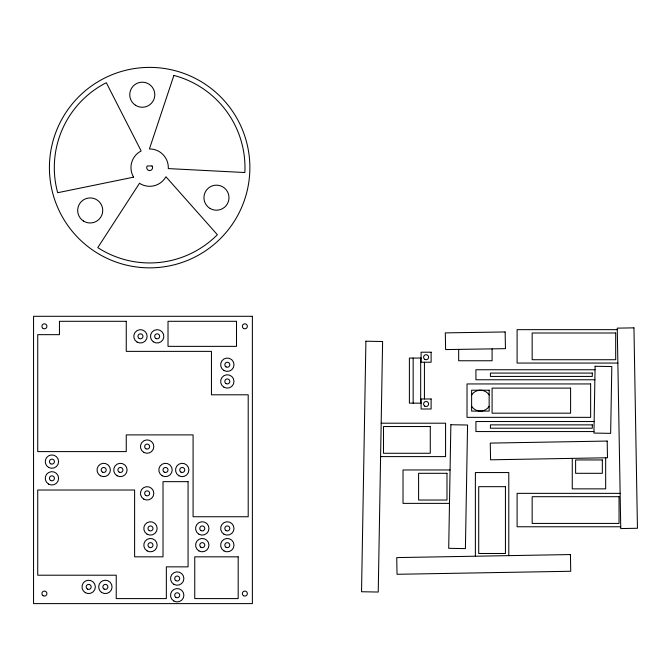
<?xml version="1.0" encoding="UTF-8"?>
<svg xmlns="http://www.w3.org/2000/svg" width="671" height="671" viewBox="0 0 671 671"><rect width="100%" height="100%" fill="white"/><g stroke="black" fill="none" stroke-linecap="round" stroke-linejoin="round"><path stroke-width="1.01" d="M617.278 329.654L517.098 329.654L517.098 363.061L617.857 363.061M421.094 358.054L409.394 358.054L409.394 403.154L421.094 403.154M595.051 369.746L475.924 369.746L475.924 379.769L594.875 379.769M594.145 421.531L475.924 421.531L475.924 431.554L593.969 431.554M381.178 423.2L445.569 423.2L445.569 456.607L380.6 456.607M450.073 469.968L403.011 469.968L403.011 503.376L449.495 503.376M620.13 493.353L517.098 493.353L517.098 526.769L620.717 526.769M605.67 457.798L605.67 488.857L572.262 488.857L572.262 458.377M508.786 555.638L508.786 472.552L475.378 472.552L475.378 556.217M492.086 348.87L492.086 360.755L458.67 360.755L458.67 349.381M424.433 362.231L424.433 398.977M420.675 358.054L420.675 403.154M413.16 358.054L413.16 403.154M489.159 406.316A10.442 10.442 0 0 1 471.621 406.316M471.621 394.984A10.442 10.442 0 0 1 489.159 394.984M365.905 341.22L361.535 591.747L378.234 592.04L382.604 341.514L365.905 341.22M450.862 424.735L448.706 548.324L465.406 548.618L467.57 425.02L450.862 424.735M595.11 366.265L593.944 433.072L610.644 433.357L611.809 366.551L595.11 366.265M173.89 75.429L149.415 148.945A18.679 18.679 0 0 1 168.295 168.589L244.848 172.539A95.332 95.332 0 0 0 173.89 75.429M139.484 183.292L97.781 247.607A95.332 95.332 0 0 0 217.362 234.716L165.938 176.758A18.679 18.679 0 0 1 139.484 183.292M133.588 177.161L57.672 192.72A95.332 95.332 0 0 1 106.303 82.709L141.153 150.983A18.679 18.679 0 0 0 133.588 177.161M633.952 327.851L617.253 328.144L620.75 528.563L637.45 528.27L633.952 327.851M607.188 441.065L490.275 443.103L490.568 459.803L607.481 457.765L607.188 441.065M570.434 554.556L396.737 557.593L397.031 574.292L570.727 571.264L570.434 554.556M505.137 331.96L445.301 332.883L445.619 349.583L505.456 348.66L505.137 331.96M152.04 165.955L147.243 165.955A2.927 2.927 0 0 0 147.704 169.805A2.927 2.927 0 0 0 151.587 169.805A2.927 2.927 0 0 0 152.04 165.955M252.38 316.293L33.55 316.293L33.55 603.606L252.38 603.606L252.38 316.293M126.257 321.3L59.442 321.3L59.442 334.661L37.727 334.661L37.727 451.591L126.257 451.591L126.257 434.892L193.08 434.892L193.08 516.745L248.203 516.745L248.203 394.8L211.449 394.8L211.449 351.369L126.257 351.369L126.257 321.3M236.511 321.3L168.018 321.3L168.018 346.362L236.511 346.362L236.511 321.3M615.693 332.992L532.17 332.992L532.17 359.723L615.693 359.723L615.693 332.992M431.109 352.208L421.094 352.208L421.094 362.231L431.109 362.231L431.109 352.208M592.308 373.084L490.417 373.084L490.417 376.423L592.308 376.423L592.308 373.084M590.639 383.946L467.024 383.946L467.024 417.354L590.639 417.354L590.639 383.946M570.593 388.115L492.086 388.115L492.086 413.177L570.593 413.177L570.593 388.115M489.159 390.203L471.621 390.203L471.621 411.088L489.159 411.088L489.159 390.203M431.109 398.977L421.094 398.977L421.094 409L431.109 409L431.109 398.977M592.308 424.869L490.417 424.869L490.417 428.207L592.308 428.207L592.308 424.869M430.279 426.538L383.502 426.538L383.502 453.269L430.279 453.269L430.279 426.538M602.332 459.945L575.609 459.945L575.609 473.307L602.332 473.307L602.332 459.945M446.978 473.307L418.587 473.307L418.587 500.038L446.978 500.038L446.978 473.307M188.065 481.661L163.011 481.661L163.011 556.829L134.611 556.829L134.611 490.015L37.727 490.015L37.727 575.206L116.234 575.206L116.234 598.591L166.349 598.591L166.349 566.852L188.065 566.852L188.065 481.661M505.448 486.676L478.717 486.676L478.717 553.491L505.448 553.491L505.448 486.676M619.039 496.699L532.17 496.699L532.17 523.422L619.039 523.422L619.039 496.699M238.18 556.829L194.749 556.829L194.749 598.591L238.18 598.591L238.18 556.829M226.068 530.602A2.508 2.508 0 0 0 229.826 528.438A2.508 2.508 0 0 0 226.068 526.265A2.508 2.508 0 0 0 226.068 530.602M223.98 534.225A6.685 6.685 0 0 0 234.003 528.438A6.685 6.685 0 0 0 223.98 522.65A6.685 6.685 0 0 0 223.98 534.225M223.98 550.925A6.685 6.685 0 0 0 234.003 545.137A6.685 6.685 0 0 0 223.98 539.35A6.685 6.685 0 0 0 223.98 550.925M226.068 547.31A2.508 2.508 0 0 0 229.826 545.137A2.508 2.508 0 0 0 226.068 542.973A2.508 2.508 0 0 0 226.068 547.31M198.926 534.225A6.685 6.685 0 0 0 208.949 528.438A6.685 6.685 0 0 0 198.926 522.65A6.685 6.685 0 0 0 198.926 534.225M200.822 530.484A2.508 2.508 0 0 0 204.756 528.664A2.508 2.508 0 0 0 201.208 526.165A2.508 2.508 0 0 0 200.822 530.484M200.822 547.184A2.508 2.508 0 0 0 204.756 545.364A2.508 2.508 0 0 0 201.208 542.864A2.508 2.508 0 0 0 200.822 547.184M198.926 550.925A6.685 6.685 0 0 0 208.949 545.137A6.685 6.685 0 0 0 198.926 539.35A6.685 6.685 0 0 0 198.926 550.925M147.142 550.925A6.685 6.685 0 0 0 157.165 545.137A6.685 6.685 0 0 0 147.142 539.35A6.685 6.685 0 0 0 147.142 550.925M149.23 547.31A2.508 2.508 0 0 0 152.988 545.137A2.508 2.508 0 0 0 149.23 542.973A2.508 2.508 0 0 0 149.23 547.31M149.23 530.602A2.508 2.508 0 0 0 152.988 528.438A2.508 2.508 0 0 0 149.23 526.265A2.508 2.508 0 0 0 149.23 530.602M147.142 534.225A6.685 6.685 0 0 0 157.165 528.438A6.685 6.685 0 0 0 147.142 522.65A6.685 6.685 0 0 0 147.142 534.225M173.864 584.332A6.685 6.685 0 0 0 183.888 578.545A6.685 6.685 0 0 0 173.864 572.757A6.685 6.685 0 0 0 173.864 584.332M175.768 580.6A2.508 2.508 0 0 0 179.702 578.771A2.508 2.508 0 0 0 176.154 576.272A2.508 2.508 0 0 0 175.768 580.6M175.953 597.425A2.508 2.508 0 0 0 179.711 595.252A2.508 2.508 0 0 0 175.953 593.08A2.508 2.508 0 0 0 175.953 597.425M173.864 601.04A6.685 6.685 0 0 0 183.888 595.252A6.685 6.685 0 0 0 173.864 589.465A6.685 6.685 0 0 0 173.864 601.04M223.98 370.518A6.685 6.685 0 0 0 234.003 364.73A6.685 6.685 0 0 0 223.98 358.943A6.685 6.685 0 0 0 223.98 370.518M226.068 366.903A2.508 2.508 0 0 0 229.826 364.73A2.508 2.508 0 0 0 226.068 362.566A2.508 2.508 0 0 0 226.068 366.903M226.068 383.611A2.508 2.508 0 0 0 229.826 381.438A2.508 2.508 0 0 0 226.068 379.266A2.508 2.508 0 0 0 226.068 383.611M223.98 387.226A6.685 6.685 0 0 0 234.003 381.438A6.685 6.685 0 0 0 223.98 375.651A6.685 6.685 0 0 0 223.98 387.226M48.58 467.402A6.685 6.685 0 0 0 58.603 461.614A6.685 6.685 0 0 0 48.58 455.827A6.685 6.685 0 0 0 48.58 467.402M50.669 463.787A2.508 2.508 0 0 0 54.426 461.614A2.508 2.508 0 0 0 50.669 459.45A2.508 2.508 0 0 0 50.669 463.787M50.669 480.495A2.508 2.508 0 0 0 54.426 478.322A2.508 2.508 0 0 0 50.669 476.15A2.508 2.508 0 0 0 50.669 480.495M48.58 484.11A6.685 6.685 0 0 0 58.603 478.322A6.685 6.685 0 0 0 48.58 472.535A6.685 6.685 0 0 0 48.58 484.11M145.699 495.408A2.508 2.508 0 0 0 149.633 493.579A2.508 2.508 0 0 0 146.085 491.08A2.508 2.508 0 0 0 145.699 495.408M143.795 499.14A6.685 6.685 0 0 0 153.818 493.353A6.685 6.685 0 0 0 143.795 487.565A6.685 6.685 0 0 0 143.795 499.14M143.795 452.371A6.685 6.685 0 0 0 153.818 446.584A6.685 6.685 0 0 0 143.795 440.797A6.685 6.685 0 0 0 143.795 452.371M145.884 448.756A2.508 2.508 0 0 0 149.641 446.584A2.508 2.508 0 0 0 145.884 444.412A2.508 2.508 0 0 0 145.884 448.756M178.88 475.756A6.685 6.685 0 0 0 188.903 469.968A6.685 6.685 0 0 0 178.88 464.181A6.685 6.685 0 0 0 178.88 475.756M180.969 472.141A2.508 2.508 0 0 0 184.726 469.968A2.508 2.508 0 0 0 180.969 467.796A2.508 2.508 0 0 0 180.969 472.141M164.261 472.141A2.508 2.508 0 0 0 168.018 469.968A2.508 2.508 0 0 0 164.261 467.796A2.508 2.508 0 0 0 164.261 472.141M162.172 475.756A6.685 6.685 0 0 0 172.195 469.968A6.685 6.685 0 0 0 162.172 464.181A6.685 6.685 0 0 0 162.172 475.756M153.315 341.799A6.685 6.685 0 0 0 163.816 336.934A6.685 6.685 0 0 0 154.355 330.275A6.685 6.685 0 0 0 153.315 341.799M155.907 338.503A2.508 2.508 0 0 0 159.664 336.339A2.508 2.508 0 0 0 155.907 334.166A2.508 2.508 0 0 0 155.907 338.503M139.207 338.503A2.508 2.508 0 0 0 142.965 336.339A2.508 2.508 0 0 0 139.207 334.166A2.508 2.508 0 0 0 139.207 338.503M137.119 342.118A6.685 6.685 0 0 0 147.142 336.339A6.685 6.685 0 0 0 137.119 330.551A6.685 6.685 0 0 0 137.119 342.118M100.365 475.756A6.685 6.685 0 0 0 110.388 469.968A6.685 6.685 0 0 0 100.365 464.181A6.685 6.685 0 0 0 100.365 475.756M102.453 472.141A2.508 2.508 0 0 0 106.211 469.968A2.508 2.508 0 0 0 102.453 467.796A2.508 2.508 0 0 0 102.453 472.141M119.161 472.141A2.508 2.508 0 0 0 122.919 469.968A2.508 2.508 0 0 0 119.161 467.796A2.508 2.508 0 0 0 119.161 472.141M117.073 475.756A6.685 6.685 0 0 0 127.096 469.968A6.685 6.685 0 0 0 117.073 464.181A6.685 6.685 0 0 0 117.073 475.756M85.334 592.686A6.685 6.685 0 0 0 95.357 586.899A6.685 6.685 0 0 0 85.334 581.111A6.685 6.685 0 0 0 85.334 592.686M87.423 589.071A2.508 2.508 0 0 0 91.181 586.899A2.508 2.508 0 0 0 87.423 584.726A2.508 2.508 0 0 0 87.423 589.071M104.122 589.071A2.508 2.508 0 0 0 107.888 586.899A2.508 2.508 0 0 0 104.122 584.726A2.508 2.508 0 0 0 104.122 589.071M101.531 592.367A6.685 6.685 0 0 0 112.032 587.502A6.685 6.685 0 0 0 102.571 580.834A6.685 6.685 0 0 0 101.531 592.367M243.607 595.756A2.508 2.508 0 0 0 247.364 593.583A2.508 2.508 0 0 0 243.607 591.411A2.508 2.508 0 0 0 243.607 595.756M243.607 328.48A2.508 2.508 0 0 0 247.364 326.316A2.508 2.508 0 0 0 243.607 324.143A2.508 2.508 0 0 0 243.607 328.48M43.154 328.48A2.508 2.508 0 0 0 46.911 326.316A2.508 2.508 0 0 0 43.154 324.143A2.508 2.508 0 0 0 43.154 328.48M42.969 595.63A2.508 2.508 0 0 0 46.903 593.81A2.508 2.508 0 0 0 43.355 591.31A2.508 2.508 0 0 0 42.969 595.63M99.534 254.418A100.222 100.222 0 0 0 249.872 167.624A100.222 100.222 0 0 0 99.534 80.822A100.222 100.222 0 0 0 99.534 254.418M210.199 208.538A12.531 12.531 0 0 0 228.987 197.693A12.531 12.531 0 0 0 210.199 186.84A12.531 12.531 0 0 0 210.199 208.538M83.439 221.002A12.531 12.531 0 0 0 102.713 211.038A12.531 12.531 0 0 0 84.445 199.321A12.531 12.531 0 0 0 83.439 221.002M135.416 105.204A12.531 12.531 0 0 0 154.783 95.416A12.531 12.531 0 0 0 136.624 83.539A12.531 12.531 0 0 0 135.416 105.204M424.852 359.388A2.508 2.508 0 0 0 428.61 357.215A2.508 2.508 0 0 0 424.852 355.043A2.508 2.508 0 0 0 424.852 359.388M424.659 406.039A2.508 2.508 0 0 0 428.601 404.21A2.508 2.508 0 0 0 425.045 401.711A2.508 2.508 0 0 0 424.659 406.039"/></g></svg>
